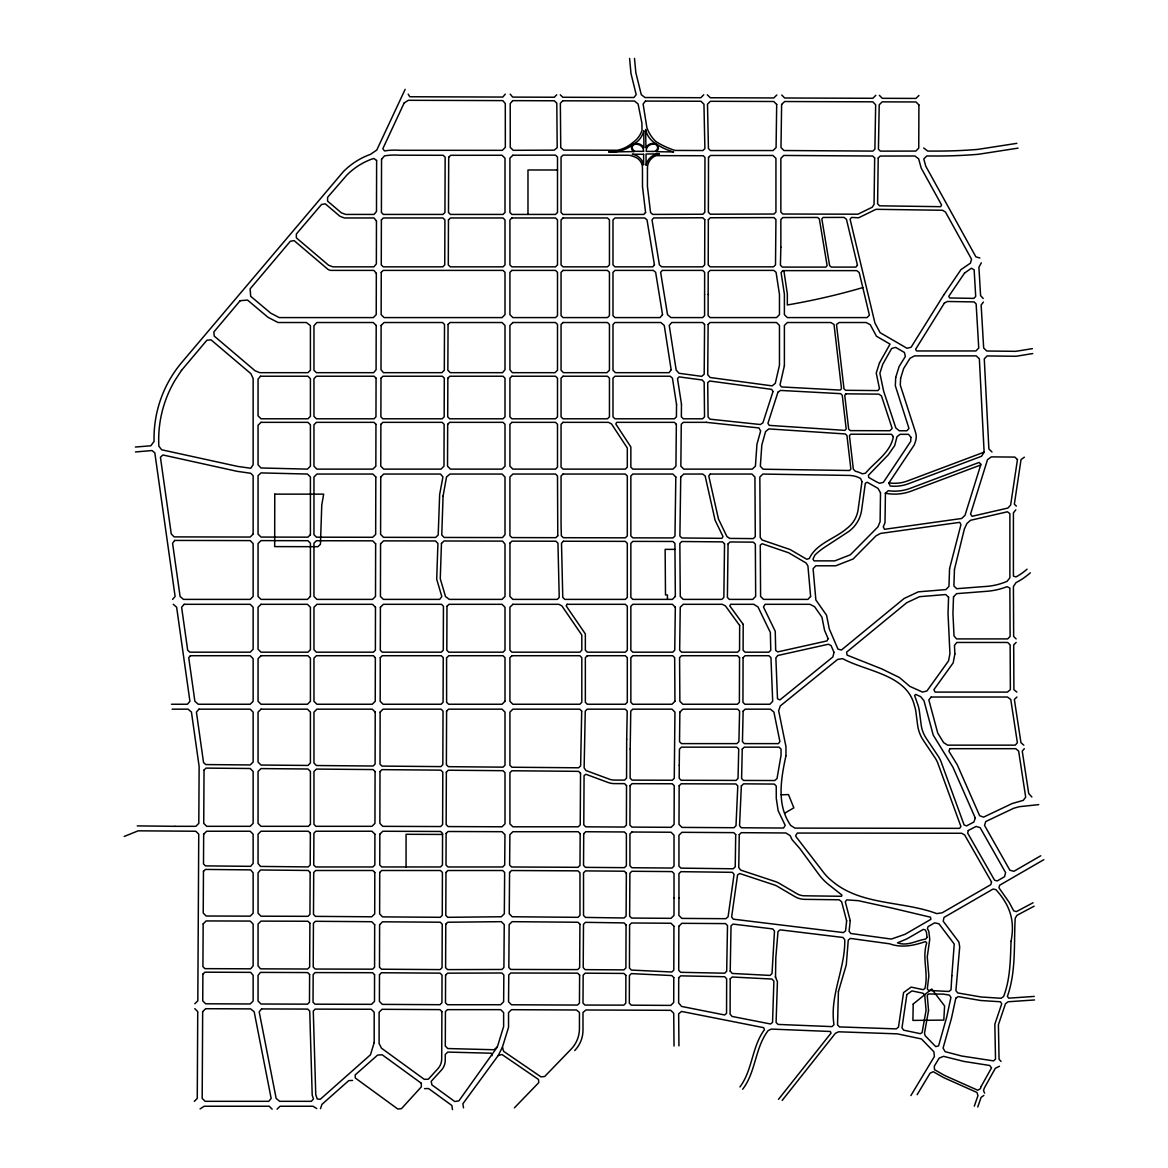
<?xml version="1.0" encoding="UTF-8"?>
<svg xmlns="http://www.w3.org/2000/svg" width="1168" height="1168" viewBox="0 0 1168 1168"><rect width="100%" height="100%" fill="white"/><g stroke="black" fill="none" stroke-linecap="round" stroke-linejoin="round"><path stroke-width="1.5" d="M730.219 971.382L731.037 925.815L733.022 924.092L772.72 928.925L774.486 931.115L772.019 973.543L770.033 975.411L732.161 973.455L730.234 971.002M775.508 977.412L775.815 957.745L778.005 931.553L780.136 929.83L842.946 937.466L844.741 939.671C845.413 968.871 829.455 995.107 833.981 1024.73L831.966 1026.614L778.005 1024.424L776.092 1022.38L777.421 981.704L775.377 976.711M497.32 1046.995L503.627 1026.555L503.627 1012.598L500.678 1009.648L447.417 1009.648L445.431 1011.605L445.3 1046.017L447.753 1048.543L493.991 1049.74L497.32 1046.995L458.893 1100.869L454.761 1101.512L431.912 1084.882L431.196 1081.334L441.387 1070.151A14.761 14.761 0 0 0 445.256 1060.267L445.271 1054.485L447.738 1052.091L491.305 1053.215L492.005 1055.668M502.43 1047.112L508.547 1027.3L508.547 1012.612L511.496 1009.692L576.496 1009.984L579.445 1012.452L579.445 1028.614A29.521 29.521 0 0 1 571.152 1049.127L544.697 1076.487L540.959 1076.867L503.598 1051.317L502.43 1047.112L498.225 1055.507L462.878 1103.76L463.521 1107.877M320.514 1108.651L321.93 1104.373L348.765 1080.604L352.59 1080.429M974.302 1106.154L977.966 1095.613L976.988 1092.474L943.729 1077.655L933.261 1071.698L930.035 1073.246L917.143 1094.693M977.762 1106.972L981.105 1097.394L983.85 1095.423M405.15 89.352L376.753 150.073L370.417 154.366A72.46 72.46 0 0 0 343.392 171.594L181.726 362.489A117.545 117.545 0 0 0 154.074 441.431L150.818 445.782L135.386 447.037M981.339 262.829L978.915 267.195L980.58 295.577L983.222 298.526M910.865 1095.599L934.415 1056.441L933.889 1051.799L921.45 1038.951L897.389 1033.855L838.609 1031.797L835.427 1033.271L782.151 1100.431M943.759 294.949L911.098 347.246L906.981 348.268L880.117 332.676L874.949 323.054L850.085 219.263L851.589 217.438L858.67 217.774L876.015 209.306L942.561 210.269L945.481 212.021L971.557 259.194L970.389 263.194L960.928 269.662L943.875 294.789M739.928 1086.941C752.615 1070.107 751.783 1046.703 764.471 1029.65L763.668 1027.665L681.513 1011.43L678.652 1013.809L678.944 1045.871M742.644 1089.248C755.959 1072.107 754.835 1047.944 768.135 1030.599L771.23 1029.081L830.302 1031.475L831.047 1033.096L778.501 1099.336M983.427 302.059L981.135 305.009L983.675 348.035L986.799 351.013L1015.766 351.334L1032.41 348.633M1015.81 509.861L1013.415 512.869L1013.415 576.072L1015.912 576.963A53.319 53.319 0 0 0 1027.037 569.152M505.277 94.126L502.824 97.061L409.778 96.754L408.201 94.141M1024.336 748.688L1022.248 751.126L1028.731 793.598L1031.884 797.014M172.572 599.388L175.112 596.468L154.833 452.892L152.03 450.541L135.43 451.958M849.545 470.514L850.859 469.069L846.946 435.518L845.311 433.956L768.836 428.904L765.58 431.591L761.813 445.11L760.339 466.222L763.098 469.215L849.18 470.5M514.402 1107.833L538.784 1082.605L538.463 1079.451L501.992 1054.514L498.225 1055.507M703.749 94.769L700.858 97.718L644.926 97.528L641.276 94.652L635.83 72.635L634.501 58.4M556.727 94.783L554.289 97.236L512.664 97.105L510.197 94.141M1016.145 642.458L1013.693 644.911L1013.897 689.646L1016.861 692.098M194.297 1101.38L197.261 1098.402L197.742 1011.634L194.808 1008.67M918.939 95.484L915.975 98.419L882.278 98.316L879.373 95.353M194.837 1003.75L197.815 1000.815L198.75 834.186L195.815 831.236L138.16 830.828L124.188 836.463M776.822 95.017L773.829 97.951L710.305 97.747L707.297 94.783M875.825 95.338L872.832 98.287L784.648 97.995L781.742 95.031M277.064 1109.191L280.072 1106.242L312.995 1106.242L316.732 1108.578M1016.934 697.019L1014.35 699.457L1020.963 742.717L1023.796 745.14M1024.351 457.184L1021.036 459.579L1014.35 504.211L1016.379 506.094M200.064 1108.928L204.225 1106.242L269.239 1106.242L272.144 1109.191M784.779 813.132L793.846 807.847L788.488 794.59L781.188 794.809M1040.761 855.764L1013.897 871.299L1009.882 870.218L984.522 825.396L985.734 821.557L1013.605 808.3L1019.211 806.708L1038.717 804.635M1043.812 859.677L999.56 885.286L998.99 887.87L1009.196 902.411L1013.678 910.821L1016.335 911.639L1033.067 902.747M1034.147 906.178L1016.992 915.303L1015.196 918.194C1013.766 944.255 1016.248 971.426 1007.371 996.421L1008.743 998.158L1034.235 996.421M999.472 1066.253L995.326 1068.297L984.434 1087.831L983.5 1090.503L984.624 1093.175M984.113 452.147L907.448 480.968A36.412 36.412 0 0 1 888.965 482.851M980.711 464.981L911.259 491.1A47.231 47.231 0 0 1 885.417 493.217M1032.746 353.554L1016.131 356.269L987.077 355.933L984.274 358.853L988.887 448.994L991.982 451.958M1016.846 143.343L977.762 149.402A500.488 500.488 0 0 1 936.897 151.081L927.757 151.081L923.669 147.971M1018.029 148.132L978.346 154.293A505.408 505.408 0 0 1 936.897 156.001L926.75 155.972L923.786 158.936L925.771 166.206L975.879 256.843L979.894 258.011M1034.541 999.954L1008.072 1001.764L1005.473 1003.765L998.406 1024.73L999.063 1059.347L1001.064 1061.391M424.539 1088.62L428.583 1088.547L451.855 1105.483L452.498 1109.6M557.501 169.988L527.98 169.988L527.98 214.43M706.348 422.334L683.265 422.334L681.265 424.305L680.856 466.178L683.791 469.127L752.265 469.127L755.419 466.178L756.937 444.307L760.631 431.036L758.981 427.941L706.158 422.334M674.973 549.369L665.132 549.369L665.497 594.95L667.439 594.95L667.439 599.388M171.477 704.246L187.391 704.246L189.931 701.326L176.631 607.229L173.273 604.309M172.149 709.166L188.092 709.166L191.45 712.1L199.129 766.471L198.808 823.367L195.844 826.316L174.908 826.316M442.57 834.434L406.07 834.288L406.07 866.948M137.24 825.893L174.937 826.316M560.275 94.798L562.757 97.265L633.961 97.499L636.195 94.637L630.997 73.584L629.581 58.415M1016.116 638.911L1013.649 636.458L1013.415 586.511L1015.999 582.642A69.73 69.73 0 0 0 1030.322 572.816M783.874 270.626L787.334 293.883L787.334 304.979A684.974 684.974 0 0 0 862.816 287.591M674.024 1046.046L673.732 1013.284L670.753 1010.32L585.942 1009.984L582.993 1012.452L582.993 1030.045A29.521 29.521 0 0 1 574.7 1050.558M274.757 494.137L274.684 546.609L317.886 546.697L320.441 544.244L321.769 505.072L323.667 494.137L274.757 494.137M421.327 1083.262L421.327 1086.882L401.456 1108.651L397.806 1109.031L355.306 1078.02L355.16 1074.94L377.629 1055.04L382.228 1054.806L421.327 1083.262M509.963 543.105L509.92 596.439L512.869 599.388L557.311 599.388L559.224 597.417L557.954 543.193L555.939 541.222L511.934 541.134L509.963 543.105M704.581 324.485L704.187 374.227L701.72 376.359L679.061 373.293L676.17 370.052L669.235 325.434L671.731 322.514L702.625 322.514L704.581 324.485M704.596 294.424L704.596 315.623L702.625 317.594L670.958 317.594L667.527 314.674L660.635 272.334L662.285 270.392L702.698 270.392L704.654 272.363L704.596 294.424M708.129 324.485L707.72 374.709L710.129 377.498L772.209 385.878L775.304 383.323L779.465 365.19L779.465 325.463L776.516 322.514L710.1 322.514L708.129 324.485M708.144 294.438L708.129 315.623L710.1 317.594L776.516 317.594L779.465 314.645L779.465 294.482L776.078 272.334L773.8 270.392L710.173 270.392L708.202 272.363L708.144 294.438M374.563 974.681L374.49 1001.385L371.526 1004.334L314.98 1004.188L313.024 1002.217L313.17 974.55L315.141 972.579L372.592 972.71L374.563 974.681M374.68 924.691L374.578 967.206L372.607 969.163L315.17 969.046L313.214 967.075L313.433 923.246L315.418 921.289L371.745 921.713L374.68 924.691M374.811 872.452L374.709 913.858L371.745 916.792L315.448 916.369L313.491 914.383L313.71 872.452L315.681 870.496L372.855 870.496L374.811 872.452M374.913 834.186L374.84 864.977L372.855 866.948L315.71 866.948L313.739 864.977L313.915 833.207L315.886 831.236L371.964 831.236L374.913 834.186M375.074 771.552L374.943 823.367L371.979 826.316L315.915 826.316L313.958 824.345L313.958 771.508L316.411 769.07L373.103 769.566L375.074 771.552M375.22 712.13L375.089 764.076L373.118 766.018L316.411 765.522L313.958 763.04L313.958 712.13L316.908 709.166L372.271 709.166L375.22 712.13M375.351 657.686L375.249 701.296L372.285 704.246L316.908 704.246L313.958 701.296L313.958 658.183L316.411 655.715L373.395 655.715L375.351 657.686M375.483 607.258L375.381 650.211L373.41 652.182L316.411 652.182L313.958 649.715L313.958 607.258L316.908 604.309L372.548 604.309L375.483 607.258M375.643 543.806L375.512 596.439L372.548 599.388L316.908 599.388L313.958 596.439L313.958 543.178L316.411 540.726L372.694 540.842L375.643 543.806M375.819 476.997L375.673 534.36L372.709 537.295L316.411 537.178L313.958 534.725L313.958 476.997L316.908 474.047L372.869 474.047L375.819 476.997M375.95 424.305L375.848 466.178L372.884 469.127L316.908 469.127L313.958 466.178L313.958 424.802L316.411 422.334L373.979 422.334L375.95 424.305M376.067 378.184L375.965 416.83L373.994 418.801L316.411 418.801L313.958 416.334L313.958 378.68L316.411 376.227L374.096 376.227L376.067 378.184M376.198 325.463L376.081 369.73L373.614 372.68L316.411 372.68L313.958 370.212L313.958 325.77L316.908 322.514L373.249 322.514L376.198 325.463M376.33 273.341L376.227 314.645L373.264 317.594L279.254 317.594L270.728 313.155L250.682 296.292L250.127 288.861L290.336 241.265L294.088 240.579L327.536 268.99A5.898 5.898 0 0 0 331.347 270.392L373.877 270.392L376.33 273.341M376.461 220.913L376.359 263.895L373.891 266.844L332.953 266.844L328.617 265.253L296.336 237.834L296.365 233.994L321.507 204.473L325.288 203.831L340.063 216.372L344.399 217.963L374.008 217.963L376.461 220.913M376.622 160.498L376.49 211.466L374.023 214.43L345.699 214.43L341.363 212.824L327.566 201.115L327.624 197.29L346.881 175.054A67.54 67.54 0 0 1 371.482 159.213L373.818 158.468L376.622 160.498M379.483 974.696L379.41 1001.414L382.359 1004.378L439.956 1004.699L441.927 1002.743L442.03 975.119L440.073 973.148L381.454 972.754L379.483 974.696M379.6 924.72L379.498 967.221L381.454 969.206L440.088 969.601L442.059 967.644L442.234 924.209L440.263 922.224L382.564 921.8L379.6 924.72M379.731 872.467L379.629 913.902L382.578 916.88L440.292 917.303L442.263 915.362L442.424 872.467L440.467 870.51L381.702 870.496L379.731 872.467M379.834 834.186L379.761 864.977L381.717 866.948L440.482 866.963L442.453 864.992L442.57 833.441L440.613 831.47L382.797 831.251L379.834 834.186M379.994 771.595L379.863 823.367L382.797 826.331L440.628 826.55L442.614 824.593L442.803 772.136L440.847 770.15L381.965 769.639L379.994 771.595M380.14 712.13L380.009 764.106L381.965 766.091L440.862 766.617L442.833 764.66L443.037 711.137L441.081 709.166L383.104 709.166L380.14 712.13M380.272 657.686L380.169 701.296L383.119 704.246L441.095 704.246L443.081 702.289L443.241 657.686L441.285 655.715L382.257 655.715L380.272 657.686M380.403 607.258L380.301 650.211L382.257 652.182L441.3 652.182L443.271 650.211L443.446 606.28L441.475 604.309L383.367 604.309L380.403 607.258M380.564 543.806L380.432 596.439L383.381 599.388L439.708 599.388L441.825 596.556L436.701 579.211L437.927 543.441L435.547 540.974L383.527 540.872L380.564 543.806M380.739 476.997L380.593 534.36L383.527 537.324L435.664 537.426L438.204 534.973L439.65 494.502L442.92 476.953L440.511 474.047L383.688 474.047L380.739 476.997M380.87 424.305L380.768 466.178L383.703 469.127L441.008 469.127L443.971 466.178L444.132 424.305L442.176 422.334L382.841 422.334L380.87 424.305M380.987 378.184L380.885 416.83L382.856 418.801L442.19 418.801L444.161 416.83L444.307 378.184L442.351 376.227L382.958 376.227L380.987 378.184M381.118 325.463L381.002 369.73L383.454 372.68L441.854 372.68L444.307 370.212L444.512 324.485L442.555 322.514L384.082 322.514L381.118 325.463M381.25 272.363L381.148 314.645L384.097 317.594L502.05 317.594L504.999 314.645L504.999 272.363L503.028 270.392L383.221 270.392L381.25 272.363M381.381 219.934L381.264 264.873L383.235 266.844L442.774 266.844L444.745 264.873L444.92 219.934L442.949 217.963L383.352 217.963L381.381 219.934M381.542 159.315L381.41 212.459L383.367 214.43L442.964 214.43L444.95 212.459L445.154 157.257L443.198 155.286L399.529 155.198A67.54 67.54 0 0 0 386.696 155.534L384.462 155.899L381.542 159.315M630.18 748.995L630.107 778.151L632.063 780.122L672.301 780.239L674.272 778.268L674.943 712.13L672.023 709.166L632.764 709.166L630.764 711.137L630.194 748.995M647.452 168.25L647.422 186.325L650.532 212.459L652.722 214.416L702.844 214.24L704.815 212.255L704.961 157.417L703.282 155.724L656.109 155.621A13.198 13.198 0 0 0 647.452 168.25M673.79 977.616L673.717 1002.465L670.753 1005.4L631.289 1005.181L629.318 1003.195L629.421 975.499L631.392 973.616L671.834 975.557L673.79 977.616M673.936 926.224L673.805 970.141L671.834 972.01L631.406 970.082L629.45 968.009L629.596 924.939L631.581 922.983L671.001 923.246L673.936 926.224M674.024 897.929L673.98 915.391L671.016 918.325L631.596 918.063L629.64 916.077L629.902 873.226L631.873 871.27L672.053 871.591L674.024 873.576L674.024 897.929M678.71 977.791L678.637 1002.889L681.528 1006.422L724.627 1014.977L726.554 1013.386L726.657 978.755L724.7 976.74L680.681 975.849L678.71 977.791M678.856 926.253L678.725 970.301L680.696 972.316L724.686 973.207L726.686 971.265L727.503 925.596L725.562 923.611L681.82 923.319L678.856 926.253M678.944 897.944L678.9 915.435L681.835 918.398L725.854 918.69L728.087 916.763L734.073 874.292L732.38 872.321L680.915 871.678L678.944 873.62L678.944 897.944M704.8 219.745L704.669 264.873L702.698 266.844L661.701 266.844L659.424 264.902L652.021 219.891L653.657 217.949L702.829 217.774L704.8 219.745M708.334 219.73L708.217 264.873L710.173 266.844L773.493 266.844L775.508 264.873L775.932 219.54L773.961 217.584L710.305 217.759L708.334 219.73M708.509 157.432L708.363 212.255L710.319 214.211L773.961 214.036L775.932 212.065L775.932 158.395L772.982 155.475L710.48 155.461L708.509 157.432M730.204 978.872L730.102 1014.087L732.029 1016.437L770.559 1023.986L772.544 1022.38L773.902 981.135L771.99 979.061L732.175 977.003L730.204 978.872M441.898 1011.605L441.708 1058.88A14.761 14.761 0 0 1 437.854 1068.778L428.306 1079.232L424.261 1079.32L381.498 1048.192L379.104 1043.506L379.104 1012.233L382.067 1009.298L439.927 1009.619L441.898 1011.605M445.577 975.134L445.475 1002.757L447.432 1004.728L500.649 1004.728L503.627 1001.764L503.846 974.973L501.89 973.002L447.548 973.163L445.577 975.134M445.767 924.224L445.607 967.659L447.563 969.615L501.919 969.469L503.904 967.484L504.24 924.589L501.32 921.669L447.738 922.238L445.767 924.224M445.972 872.467L445.796 915.376L447.767 917.318L501.349 916.749L504.328 913.77L504.649 872.467L502.707 870.51L447.943 870.51L445.972 872.467M446.118 833.456L446.001 864.992L447.957 866.963L502.736 866.963L504.707 864.992L504.956 834.667L502.021 831.704L448.089 831.499L446.118 833.456M446.351 772.165L446.147 824.608L448.103 826.579L502.05 826.783L504.999 823.849L504.999 772.676L503.028 770.69L448.322 770.223L446.351 772.165M446.585 711.137L446.38 764.69L448.337 766.675L503.028 767.157L504.999 765.201L504.999 712.13L502.05 709.166L448.556 709.166L446.585 711.137M446.979 606.28L446.818 650.211L448.775 652.182L503.028 652.182L504.999 650.211L504.999 607.258L502.05 604.309L448.965 604.309L446.979 606.28M447.68 424.305L447.519 466.178L450.454 469.127L502.05 469.127L504.999 466.178L504.999 424.305L503.028 422.334L449.651 422.334L447.68 424.305M447.855 378.184L447.709 416.83L449.665 418.801L503.028 418.801L504.999 416.83L504.999 378.184L503.028 376.227L449.826 376.227L447.855 378.184M448.059 324.485L447.855 370.212L450.308 372.68L502.532 372.68L504.999 369.73L504.999 325.463L502.05 322.514L450.03 322.514L448.059 324.485M448.454 219.934L448.293 264.873L450.249 266.844L503.028 266.844L504.999 264.873L504.999 219.934L503.028 217.963L450.439 217.963L448.454 219.934M448.702 157.257L448.483 212.459L450.454 214.43L503.028 214.43L504.999 212.459L504.999 158.206L502.05 155.256L450.673 155.3L448.702 157.257M625.887 975.397L625.785 1003.181L623.814 1005.137L584.949 1005.064L582.993 1003.108L583.168 975.134L585.139 973.178L623.916 973.426L625.887 975.397M626.063 924.91L625.902 967.922L623.931 969.878L585.168 969.644L583.212 967.659L583.489 924.282L585.46 922.34L624.092 922.91L626.063 924.91M626.53 785.611L626.398 825.09L624.413 827.046L585.737 826.827L583.781 824.842L584.073 775.567L585.927 774.282L607.871 782.399A19.681 19.681 0 0 0 614.645 783.611L624.573 783.64L626.53 785.611M626.69 739.315L626.559 778.136L624.588 780.107L614.412 780.078A14.761 14.761 0 0 1 609.331 779.158L585.942 770.515L584.131 767.858L585.256 711.137L587.256 709.166L625.289 709.166L627.216 711.137L626.69 739.315M630.078 785.626L629.932 825.119L631.903 827.09L671.118 827.324L674.082 824.389L674.243 785.757L672.286 783.772L632.049 783.67L630.078 785.626M679.163 785.772L679.002 824.418L681.951 827.397L733.942 827.718L736.001 825.761L737.796 785.933L735.928 783.962L681.148 783.801L679.163 785.772M679.25 765.303L679.192 778.282L681.163 780.268L736.03 780.414L738.045 778.457L738.716 749.126L736.804 747.155L681.426 747.155L679.44 749.126L679.25 765.303M739.548 657.686L739.388 702.289L737.417 704.246L682.842 704.246L679.864 701.296L679.586 657.686L681.543 655.715L737.577 655.715L739.548 657.686M739.651 625.479L739.563 650.211L737.592 652.182L681.601 652.182L679.659 650.211L680.243 607.258L683.236 604.309L722.291 604.309L725.43 605.9L739.651 625.479M743.082 657.686L742.936 702.289L744.892 704.246L769.902 704.246L772.69 701.296L770.953 657.686L768.938 655.715L745.067 655.715L743.082 657.686M743.198 624.34L743.111 650.211L745.067 652.182L768.851 652.182L770.778 650.211L770.354 632.501L758.003 606.966L753.769 604.309L730.613 604.309L729.796 605.9L743.198 624.34M918.909 104.93L918.749 148.117L915.785 151.081L880.365 151.125L878.424 149.154L879.212 104.799L882.205 101.85L915.96 101.966L918.909 104.93M202.663 1011.649L202.181 1098.373L205.115 1101.322L268.757 1101.322L271.151 1098.431L254.186 1011.809L250.667 1008.889L205.641 1008.714L202.663 1011.649M202.882 974.156L202.736 1000.83L205.67 1003.794L250.186 1003.969L253.135 1001.034L253.135 975.309L250.667 972.36L204.853 972.185L202.882 974.156M203.159 923.888L202.925 966.681L204.882 968.652L250.667 968.812L253.135 965.863L253.135 924.034L250.186 921.07L206.137 920.939L203.159 923.888M203.466 871.372L203.217 913.055L206.167 916.019L250.186 916.15L253.135 913.215L253.135 872.861L250.667 869.883L205.437 869.43L203.466 871.372M203.67 834.186L203.495 863.897L205.451 865.882L250.667 866.335L253.135 863.4L253.135 834.186L250.186 831.236L206.634 831.236L203.67 834.186M204.035 770.062L203.728 823.367L206.663 826.316L250.186 826.316L253.135 823.367L253.135 771.479L250.186 768.5L206.006 768.106L204.035 770.062M309.622 974.535L309.476 1002.202L307.505 1004.159L261.004 1004.013L258.055 1001.049L258.055 975.338L260.508 972.389L307.666 972.564L309.622 974.535M309.9 923.216L309.666 967.06L307.695 969.017L260.508 968.841L258.055 965.892L258.055 924.049L261.004 921.114L307.943 921.245L309.9 923.216M310.162 872.438L309.943 914.369L307.972 916.325L261.004 916.194L258.055 913.23L258.055 872.905L260.508 869.97L308.206 870.452L310.162 872.438M310.367 833.207L310.206 864.962L308.221 866.919L260.508 866.437L258.055 863.459L258.055 834.186L261.004 831.236L308.41 831.236L310.367 833.207M580.175 833.689L579.985 865.357L578.014 867.313L511.584 866.977L509.628 865.006L509.876 834.682L512.854 831.718L578.218 831.718L580.175 833.689M580.54 773.333L580.233 824.842L578.248 826.798L512.869 826.798L509.92 823.849L509.92 772.72L511.891 770.763L578.583 771.347L580.54 773.333M579.62 975.119L579.445 1003.108L577.474 1005.064L511.482 1004.772L508.547 1001.794L508.766 974.959L510.752 973.002L577.664 973.148L579.62 975.119M579.941 924.238L579.664 967.644L577.693 969.615L510.781 969.455L508.825 967.484L509.16 924.589L512.139 921.669L577.985 922.253L579.941 924.238M583.723 833.704L583.533 865.386L585.489 867.357L624.413 867.663L626.384 865.722L626.384 833.952L624.413 831.966L585.708 831.747L583.723 833.704M626.355 873.197L626.106 916.048L624.121 917.99L585.489 917.42L583.518 915.42L583.518 872.861L585.489 870.905L624.398 871.211L626.355 873.197M509.569 872.481L509.248 913.77L512.183 916.749L577.999 917.333L579.97 915.376L579.97 872.832L577.999 870.861L511.555 870.525L509.569 872.481M676.345 424.305L675.936 466.178L672.958 469.127L632.808 469.127L630.851 467.156L630.851 446.979L615.799 423.984L616.689 422.334L674.403 422.334L676.345 424.305M676.549 404.508L676.418 416.83L674.432 418.801L614.952 418.801L612.981 416.83L612.981 378.184L614.952 376.227L670.184 376.227L672.447 378.169L676.549 404.508M681.47 404.157L681.353 416.83L683.295 418.801L702.581 418.801L704.538 416.83L704.173 382.228L702.202 379.994L679.134 376.884L677.498 378.563L681.47 404.157M679.864 712.13L679.528 741.651L681.47 743.622L736.877 743.622L738.891 741.651L739.592 711.137L737.68 709.166L682.857 709.166L679.864 712.13M724.54 543.865L723.853 597.417L721.853 599.388L683.236 599.388L680.258 596.439L679.849 543.47L681.791 541.514L722.598 541.879L724.54 543.865M728.073 543.894L727.387 597.417L729.343 599.388L752.732 599.388L755.667 596.439L755.346 544.142L753.36 542.156L730.073 541.952L728.073 543.894M675.819 476.997L674.973 535.966L672.972 537.922L632.808 537.849L630.851 535.878L630.851 476.018L632.808 474.047L672.899 474.047L675.819 476.997M675.323 607.258L674.739 650.211L672.739 652.182L632.808 652.182L630.851 650.211L630.851 606.28L632.808 604.309L672.403 604.309L675.323 607.258M680.74 476.997L679.893 535.995L681.835 537.981L721.897 538.331L723.007 536.579L715.093 520.213L705.136 475.96L702.742 474.047L683.733 474.047L680.74 476.997M776.691 104.463L776.078 147.577L773.085 150.555L710.436 150.541L708.436 148.57L707.487 104.229L710.378 101.295L773.771 101.499L776.691 104.463M781.611 104.478L780.998 147.562L783.918 150.526L872.876 151.095L874.89 149.139L875.664 104.784L872.759 101.82L784.604 101.528L781.611 104.478M874.671 157.987L874.058 204.371L872.262 207.189L857.94 214.197L782.823 214.021L780.852 212.05L780.852 158.381L783.801 155.446L872.73 156.016L874.671 157.987M878.219 158.001L877.606 203.816L879.548 205.816L940.59 206.692L941.598 204.999L921.187 168.075L918.661 158.833L914.938 156.001L880.205 156.045L878.219 158.001M880.511 492.779L880.103 521.658L877.956 526.87L850.362 554.785L834.799 560.874L814.067 560.874L812.957 559.107L814.957 555.004A65.233 65.233 0 0 1 824.258 547.515L848.698 531.513A32.076 32.076 0 0 0 861.663 509.89L865.313 483.26L867.284 482.282L877.986 488.37L880.511 492.779M885.432 493.159L885.008 522.665L883.256 526.914L884.57 529.294L961.673 518.49L964.987 515.336L980.945 464.236L979.061 462.455L910.208 488.341A44.282 44.282 0 0 1 888.264 490.706L885.432 493.159M735.709 834.624L735.227 866.846L733.227 868.788L680.915 868.131L678.944 866.145L678.944 835.251L681.893 832.317L733.781 832.638L735.709 834.624M739.256 834.638L738.76 867.517L740.6 870.087L775.581 881.636A19.681 19.681 0 0 1 779.1 883.256L797.043 893.768A14.761 14.761 0 0 0 804.314 895.798L841.529 896.279L841.953 895.082L828.93 884.818A54.122 54.122 0 0 1 818.812 874.365L799.788 848.479L792.094 839.69L790.152 835.646L785.918 832.974L741.257 832.682L739.256 834.638M913.201 1004.071L912.909 1020.409L943.802 1020.102L944.591 1005.94L931.699 989.019L913.201 1004.071M581.708 711.137L580.627 765.858L578.613 767.799L511.891 767.23L509.92 765.244L509.92 712.13L512.869 709.166L579.781 709.166L581.708 711.137M742.264 749.126L741.592 778.472L743.52 780.443L774.705 780.531L777.012 778.589L781.042 755.287L781.042 749.126L779.071 747.155L744.279 747.155L742.264 749.126M743.14 711.137L742.439 741.651L744.366 743.622L778.355 743.622L779.932 741.695L773.917 712.071L770.384 709.166L745.155 709.166L743.14 711.137M780.852 247.193L780.414 265.121L782.341 267.092L825.878 267.092L827.119 265.632L819.352 218.912L817.629 217.467L782.823 217.555L780.852 219.526L780.852 247.193M1011.035 941.35C1010.408 959.862 1010.291 978.959 1003.633 996.494L1001.093 998.26L981.076 996.99L957.731 992.931L955.906 990.639L959.702 946.898L958.899 942.05L943.218 921.26L944.007 917.42L993.077 889.038L995.91 889.651C1009.926 905.069 1015.167 920.545 1011.035 941.35M838.42 991.603L837.529 1024.862L839.442 1026.906L896.265 1028.891L898.513 1027.022L903.565 992.581L911.142 987.106L923.26 989.676L924.881 988.508C928.794 973.251 921.786 958.067 926.75 942.839L925.494 941.569C914.048 945.481 901.857 948.226 889.607 943.802L850.377 938.415L848.26 940.109L846.289 964.841L838.42 991.603M441.46 543.441L440.263 578.759L445.519 596.556L449.3 599.388L502.05 599.388L504.999 596.439L504.999 544.069L502.532 541.12L444.015 540.988L441.46 543.441M443.081 496.006L441.752 534.988L444.132 537.455L502.532 537.572L504.999 534.623L504.999 476.997L502.05 474.047L450.016 474.047L446.526 476.953L443.081 496.006M948.577 597.242L948.022 613.448L949.934 653.627L948.547 660.869L926.969 690.916L922.545 692.098L909.814 686.361L899.448 677.542L881.782 668.914L847.063 655.102L846.61 652.138L906.777 602.688L919.596 596.673L945.744 594.541L948.577 597.242M949.569 568.641L948.956 586.394L945.905 589.592L918.296 591.84L904.105 598.498L841.427 650.007L837.982 649.16L829.295 628.924L826.55 615.215L815.863 599.958L813.103 568.743L815.804 565.794L835.733 565.794L853.122 558.99L875.956 535.893L880.468 533.44L959.731 522.344L960.943 524.68L949.569 568.641M953.511 596.848L952.942 613.419L954.022 635.961L956.621 638.911L1007.663 638.911L1010.116 636.458L1009.882 588.103L1007.093 586.657A70.314 70.314 0 0 1 986.931 591.285L956.563 593.651L953.511 596.848M954.475 569.312L953.891 585.986L956.738 588.701L984.244 586.555A64.357 64.357 0 0 0 1007.108 581.299L1009.882 577.81L1009.882 513.686L1007.473 511.774L970.491 520.3L966.87 523.541L964.359 529.046L954.475 569.312M910.894 437.299L910.719 441.387L883.358 482.384L879.606 483.275A39.362 39.362 0 0 1 875.153 481.099L868.729 477.435L868.423 475.303L888.279 454.819L894.688 445.607L897.009 436.686L900.09 434.306L908.558 434.335L910.894 437.299M741.344 785.947L739.548 825.791L741.432 827.776L783.553 828.039L785.217 825.396L778.151 810.723L776.282 798.343L776.238 786.035L774.267 784.064L743.549 783.845L741.344 785.947M895.71 377.468L895.316 385.717L908.981 428.481L906.835 430.788L899.214 430.758L895.827 427.955L883.621 391.119L879.884 373.234L882.76 364.241L891.651 348.473L895.652 347.378L904.382 352.444L905.375 356.43L899.126 366.489L895.71 377.468M900.601 378.33L900.28 385.104L915.405 431.941A14.761 14.761 0 0 1 915.405 441.694L914.281 444.92L888.819 483.085L890.206 486.005A39.362 39.362 0 0 0 908.485 483.727L981.514 456.279L984.128 452.293L979.353 358.824L976.244 355.875L914.471 355.875L909.96 358.372L903.638 368.548L900.601 378.33M951.832 975.835L951.015 989.822L948.971 991.471L928.604 990.42L927.304 988.946L928.852 975.952L927.261 956.899L929.743 939.262L928.808 931.29L927.436 928.706L928.034 926.662L934.604 922.866L938.926 923.742L954.241 944.051L951.832 975.835M846.639 920.895L845.574 930.852L843.413 932.575L733.314 919.172L731.635 916.982L737.577 874.876L739.724 873.533L774.545 885.023A14.761 14.761 0 0 1 777.187 886.235L794.926 896.644A19.681 19.681 0 0 0 804.635 899.345L839.15 899.783L841.617 901.711L846.639 920.895M850.231 920.618L849.092 931.29L850.83 933.509L891.33 939.072L904.966 934.327L930.838 919.362L930.516 917.201L892.352 908.164L858.305 900.674L846.756 899.886L845.282 901.769L850.231 920.618M861.955 481.639L858.159 509.409A28.543 28.543 0 0 1 846.683 528.593C834.857 538.798 816.228 543.485 809.322 558.494L806.752 559.268L790.152 549.544L762.091 539.996L760.222 537.382L759.842 477.04L762.835 474.062L849.121 475.42A24.601 24.601 0 0 1 860.568 478.457L861.955 481.639M906.85 994.581L901.988 1027.796L903.623 1030.147L920.369 1033.695L922.107 1032.556L926.063 1010.378L924.735 995.048L923.158 993.267L911.945 990.902L906.85 994.581M1017.459 459.55L1010.641 505.072L1007.882 508.051L972.068 516.3L970.55 514.037L987.515 459.666L991.355 456.878L1014.875 457.097L1017.459 459.55M928.545 1010.466L924.487 1033.242L925.202 1035.753L935.729 1046.616L938.576 1045.9L946.664 1017.226L950.942 997.384L949.423 995.136L943.437 994.129L928.589 993.968L927.231 995.413L928.545 1010.466M785.962 755.711C781.012 778.647 776.311 804.708 790.692 825.426L794.926 828.112L959.614 828.346L960.914 826.506L937.758 762.996A28.543 28.543 0 0 0 934.969 757.711L923.348 740.366A35.42 35.42 0 0 1 917.639 725.24L915.843 711.502A28.543 28.543 0 0 0 914.5 705.91C907.229 674.345 866.276 671.644 842.683 658.65L837.646 659.409L780.355 705.881L778.647 710.64L785.962 746.688L785.962 755.711M954.869 653.963L953.176 662.869L933.889 689.704L935.13 692.098L1007.415 692.098L1010.364 689.646L1010.145 644.911L1007.677 642.458L956.782 642.458L954.46 645.408L954.869 653.963M955.804 998.202L951.438 1018.408L943.072 1048.076L945.131 1051.667L961.687 1056.018L993.588 1060.894L995.516 1059.099L994.844 1024.19L1001.75 1003.75L1000.407 1001.764L980.653 1000.509L958.154 996.596L955.804 998.202M784.385 365.745L779.99 384.929L781.509 386.944L840.201 390.083L841.5 388.696L834.025 324.47L830.842 322.514L787.334 322.514L784.385 325.463L784.385 365.745M834.01 652.372L832.872 656.956L779.932 699.895L777.494 698.8L775.873 657.905L777.757 655.511L828.404 644.24L831.105 645.612L834.01 652.372M968.287 830.521L967.659 833.076L994.581 880.205L997.268 880.92L1004.524 876.73L1005.619 872.671L980.127 827.63L976.068 826.433L968.287 830.521M893.345 436.671C890.556 452.6 875.168 461.579 865.43 473.259L862.291 473.799A29.521 29.521 0 0 0 855.429 471.273L853.355 469.244L849.443 435.649L850.742 434.189L891.505 434.292L893.345 436.671M991.515 881.971L990.8 884.672L942.153 912.807L936.721 913.61C902.806 900.805 860.787 905.638 831.981 880.964A49.202 49.202 0 0 1 822.783 871.445L796.24 836.96L795.627 835.689L797.306 833.047L961.717 833.266L964.666 834.974L991.515 881.971M374.183 1042.615L370.475 1054.792L320.222 1099.322L317.214 1098.942L315.754 1094.635L313.272 1011.065L315.156 1009.108L371.234 1009.254L374.183 1012.218L374.183 1042.615M879.504 362.81L876.234 373.045L879.489 388.681L877.927 390.594L845.632 390.302L843.997 388.813L836.492 324.47L839.223 322.514L866.116 322.514L870.233 324.675L876.453 336.223L890.045 344.122L879.504 362.81M773.012 391.514L762.908 422.86L760.353 424.524L710.056 419.181L708.085 417.005L707.72 382.71L709.648 381.002L771.654 389.367L773.012 391.514M777.946 392.214L767.916 423.385L769.274 425.386L844.887 430.379L846.187 429.006L842.259 395.207L840.61 393.66L780.516 390.433L777.946 392.214M975.265 817.95L973.922 821.995L966.535 825.893L964.111 824.958L941.072 761.74A32.076 32.076 0 0 0 937.904 755.725L926.282 738.395A31.886 31.886 0 0 1 921.158 724.788L919.347 711.035A32.076 32.076 0 0 0 917.844 704.742L914.602 695.486L915.741 694.434L920.72 696.668L923.99 700.785L933.217 735.095L952.884 767.099L975.265 817.95M981.193 1086.371L980.361 1088.737L977.762 1090.24L944.781 1075.538L934.488 1069.669L934.298 1066.165L939.16 1058.106L943.54 1056.339L963.907 1061.42L989.749 1065.493L991.486 1067.902L981.193 1086.371M949.818 748.688L948.898 751.199L957.278 764.836L979.66 815.731L983.587 817.133L1012.247 803.496L1023.226 800.387L1025.694 797.16L1018.657 751.126L1015.824 748.688L949.818 748.688M404.157 102.959L382.841 148.672L384.52 150.935L387.805 150.468A72.46 72.46 0 0 1 399.865 150.292L502.386 150.336L505.335 147.372L505.291 103.572L502.824 100.609L408.362 100.302L404.157 102.959M828.127 638.692L826.988 640.925L777.669 651.905L775.698 650.372L775.245 631.319L763.463 606.966L765.142 604.309L809.95 604.309L814.607 606.718L821.936 617.186L824.579 630.384L828.127 638.692M567.064 604.309L566.203 605.929L585.343 633.932L585.343 650.211L587.314 652.182L625.333 652.182L627.304 650.211L627.304 606.28L625.333 604.309L567.064 604.309M944.357 303.111L915.624 349.276L916.559 350.955L975.952 350.955L978.74 348.006L976.141 303.914L974.068 301.913L947.365 301.475L944.357 303.111M181.478 370.417L175.288 379.848A116.493 116.493 0 0 0 158.863 446.191L161.651 449.782L237.732 466.426L250.726 468.251L253.135 464.776L253.135 378.534L250.886 373.672L211.058 339.859L206.911 340.209L181.478 370.417M964.564 273.064L948.781 296.307L949.642 297.971L973.849 298.38L975.703 296.438L974.141 269.793L971.382 268.26L964.564 273.064M671.147 369.76L669.133 372.68L615.448 372.68L612.981 370.212L612.981 324.485L614.952 322.514L660.854 322.514L664.256 325.434L671.147 369.76M174.631 540.434L172.587 543.354L180.091 596.468L183.449 599.388L250.186 599.388L253.135 596.439L253.135 543.543L250.186 540.594L174.631 540.434M927.042 937.393L925.757 939.043C916.267 940.488 907.667 946.46 897.462 942.853L907.025 938.809L923.348 929.378L925.304 929.947L926.414 932.035L927.042 937.393M857.443 265.18L855.925 267.092L831.324 267.092L829.616 265.632L821.849 218.912L823.075 217.452L844.026 217.394L846.45 219.307L857.443 265.18M710.305 474.047L708.772 475.96L718.466 519.03L726.949 536.608L729.781 538.404L753.331 538.609L755.287 536.667L754.922 476.997L751.944 474.047L710.305 474.047M931.203 697.019L928.837 699.909L937.729 733.037L943.627 742.629L947.628 745.14L1015.284 745.14L1017.372 742.717L1010.758 699.457L1007.444 697.019L931.203 697.019M645.481 101.076L643.101 103.967L646.897 127.706A35.142 35.142 0 0 0 655.759 141.43A80.11 80.11 0 0 0 675.075 150.438L702.961 150.526L704.888 148.555L703.954 104.215L700.931 101.251L645.481 101.076M261.588 1008.933L259.194 1011.824L276.159 1098.431L279.678 1101.322L311.33 1101.322L313.491 1099L312.206 1095.19L309.724 1011.05L307.666 1009.079L261.588 1008.933M260.508 376.227L258.055 379.177L258.055 415.837L261.004 418.801L307.958 418.801L310.411 416.334L310.411 378.68L307.958 376.227L260.508 376.227M512.664 100.638L510.212 103.587L510.255 147.372L513.219 150.307L554.26 150.146L557.194 147.679L556.8 103.251L554.318 100.784L512.664 100.638M240.155 300.702L213.875 331.916L214.226 336.092L255.062 370.767L259.763 372.68L307.958 372.68L310.411 370.212L310.411 325.609L306.41 322.514L278.042 322.514L267.968 317.273L247.514 300.059L240.155 300.702M654.43 264.902L652.781 266.844L614.952 266.844L612.981 264.873L612.981 219.934L614.952 217.963L644.736 217.963L647.028 219.905L654.43 264.902M662.533 314.674L660.066 317.594L614.952 317.594L612.981 315.623L612.981 272.363L614.952 270.392L653.365 270.392L655.642 272.334L662.533 314.674M782.75 270.626L781.085 272.582L784.385 294.102L784.385 314.645L787.334 317.594L867.05 317.594L869.415 315.199L859.21 272.553L856.786 270.626L782.75 270.626M184.15 604.309L181.609 607.229L187.683 650.226L189.917 652.182L250.186 652.182L253.135 649.233L253.135 607.258L250.186 604.309L184.15 604.309M190.428 655.715L188.734 657.672L194.895 701.326L198.268 704.246L250.186 704.246L253.135 701.296L253.135 658.679L250.186 655.715L190.428 655.715M198.954 709.166L196.414 712.1L203.553 762.602L205.802 764.573L250.186 764.952L253.135 762.032L253.135 712.13L250.186 709.166L198.954 709.166M645.568 212.474L643.831 214.43L563.02 214.43L561.049 212.459L561.049 157.081L563.02 155.11L629.216 155.227A35.23 35.23 0 0 1 634.75 156.935A11.636 11.636 0 0 1 642.458 168.192L642.502 186.617L645.568 212.474M846.055 393.835L844.741 395.295L848.683 429.167L850.333 430.642L889.885 430.744L892.162 428.393L881.504 396.025L878.92 394.142L846.055 393.835M810.621 596.439L807.92 599.388L763.565 599.388L760.587 596.439L760.266 545.076L762.12 543.733L788.663 552.785L806.051 562.961L807.92 565.911L810.621 596.439M557.778 535.718L555.866 537.689L511.891 537.587L509.92 535.616L509.92 476.997L512.869 474.047L555.53 474.047L557.501 476.018L557.778 535.718M563.429 541.237L561.501 543.208L562.772 597.417L564.786 599.388L625.333 599.388L627.304 597.417L627.304 543.339L625.333 541.368L563.429 541.237M562.786 100.798L560.348 103.251L560.742 147.664L563.706 150.117L617.449 150.263A34.091 34.091 0 0 0 632.91 142.496A23.491 23.491 0 0 0 642.02 130.378L641.918 123.136L638.078 103.952L634.545 101.047L562.786 100.798M675.338 596.439L672.418 599.388L632.808 599.388L630.851 597.417L630.851 543.354L632.808 541.383L672.943 541.47L674.914 543.441L675.338 596.439M674.943 701.296L672.009 704.246L632.808 704.246L630.851 702.289L630.851 657.686L632.808 655.715L672.695 655.715L674.666 657.686L674.943 701.296M512.869 155.227L509.92 158.191L509.92 212.459L511.891 214.43L555.53 214.43L557.501 212.459L557.501 157.096L555.53 155.125L512.869 155.227M261.004 422.334L258.055 425.283L258.055 464.82L260.99 467.974L307.461 469.127L310.411 466.178L310.411 424.802L307.958 422.334L261.004 422.334M511.891 217.963L509.92 219.934L509.92 264.873L511.891 266.844L555.53 266.844L557.501 264.873L557.501 219.934L555.53 217.963L511.891 217.963M563.02 217.963L561.049 219.934L561.049 264.873L563.02 266.844L607.477 266.844L609.448 264.873L609.448 219.934L607.477 217.963L563.02 217.963M511.891 270.392L509.92 272.363L509.92 314.645L512.869 317.594L555.53 317.594L557.501 315.623L557.501 272.363L555.53 270.392L511.891 270.392M563.02 270.392L561.049 272.363L561.049 315.623L563.02 317.594L607.477 317.594L609.448 315.623L609.448 272.363L607.477 270.392L563.02 270.392M512.869 322.514L509.92 325.463L509.92 369.73L512.372 372.68L555.048 372.68L557.501 370.212L557.501 324.485L555.53 322.514L512.869 322.514M261.004 604.309L258.055 607.258L258.055 649.233L261.004 652.182L307.958 652.182L310.411 649.715L310.411 607.258L307.461 604.309L261.004 604.309M563.02 322.514L561.049 324.485L561.049 370.212L563.502 372.68L606.98 372.68L609.448 370.212L609.448 324.485L607.477 322.514L563.02 322.514M511.891 376.227L509.92 378.184L509.92 416.83L511.891 418.801L555.53 418.801L557.501 416.83L557.501 378.184L555.53 376.227L511.891 376.227M310.411 596.439L307.461 599.388L261.004 599.388L258.055 596.439L258.055 543.558L261.004 540.609L307.958 540.711L310.411 543.178L310.411 596.439M261.004 655.715L258.055 658.679L258.055 701.296L261.004 704.246L307.461 704.246L310.411 701.296L310.411 658.183L307.958 655.715L261.004 655.715M511.891 422.334L509.92 424.305L509.92 466.178L512.869 469.127L555.53 469.127L557.501 467.156L557.501 424.305L555.53 422.334L511.891 422.334M563.02 376.227L561.049 378.184L561.049 416.83L563.02 418.801L607.477 418.801L609.448 416.83L609.448 378.184L607.477 376.227L563.02 376.227M261.004 709.166L258.055 712.13L258.055 762.076L261.004 765.04L307.958 765.449L310.411 763.011L310.411 712.13L307.461 709.166L261.004 709.166M563.02 422.334L561.049 424.305L561.049 467.156L563.02 469.127L625.333 469.127L627.304 467.156L627.304 448.03L611.565 423.984L608.513 422.334L563.02 422.334M563.02 474.047L561.049 476.018L561.049 523.687L561.326 535.732L563.341 537.703L625.333 537.835L627.304 535.864L627.304 476.018L625.333 474.047L563.02 474.047M512.869 604.309L509.92 607.258L509.92 650.211L511.891 652.182L579.839 652.182L581.81 650.211L581.81 635.027L561.91 605.929L558.844 604.309L512.869 604.309M511.891 655.715L509.92 657.686L509.92 701.296L512.869 704.246L579.839 704.246L581.81 702.289L581.81 657.686L579.839 655.715L511.891 655.715M504.999 701.296L502.05 704.246L448.57 704.246L446.614 702.289L446.57 657.905L448.76 655.715L503.028 655.715L504.999 657.686L504.999 701.296M587.314 655.715L585.343 657.686L585.343 702.289L587.314 704.246L625.333 704.246L627.304 702.289L627.304 657.686L625.333 655.715L587.314 655.715M253.135 534.097L250.186 537.046L174.134 536.886L171.258 533.951L160.425 457.243L162.892 454.965L237.046 471.317L250.726 473.274L253.135 475.712L253.135 534.097M310.411 534.71L307.958 537.163L261.004 537.061L258.055 534.112L258.055 475.653L260.99 472.909L307.461 474.047L310.411 476.997L310.411 534.71M310.425 824.345L308.44 826.316L261.004 826.316L258.055 823.367L258.055 771.522L261.004 768.588L307.958 768.997L310.411 771.479L310.411 824.345M631.888 832.01L629.932 833.967L629.932 865.751L631.888 867.736L672.053 868.043L674.024 866.101L674.024 835.222L671.074 832.244L631.888 832.01M633.976 151.621L608.645 151.942A35.668 35.668 0 0 0 633.319 144.306A20.323 20.323 0 0 0 643.802 130.772L643.918 147.796A8.278 8.278 0 0 0 636.706 143.547A4.278 4.278 0 0 0 633.976 151.621M659.132 153.884L646.035 154.03L646.108 165.345A13.841 13.841 0 0 1 659.132 153.884M643.612 154.307L632.224 154.234A13.505 13.505 0 0 1 643.612 164.965L643.612 154.307M643.612 151.373L635.012 151.3A4.964 4.964 0 0 1 632.136 147.183A3.679 3.679 0 0 1 636.195 144.248A7.008 7.008 0 0 1 643.612 151.373M673.527 151.913L656.036 151.723A4.365 4.365 0 0 0 655.774 143.795A7.855 7.855 0 0 0 645.962 147.81L645.597 129.444A20.863 20.863 0 0 0 654.62 142.817A58.239 58.239 0 0 0 673.527 151.913M652.81 151.446L646.196 151.373A6.672 6.672 0 0 1 653.029 144.175A3.679 3.679 0 0 1 657.584 148.365A4.351 4.351 0 0 1 652.81 151.446"/></g></svg>
